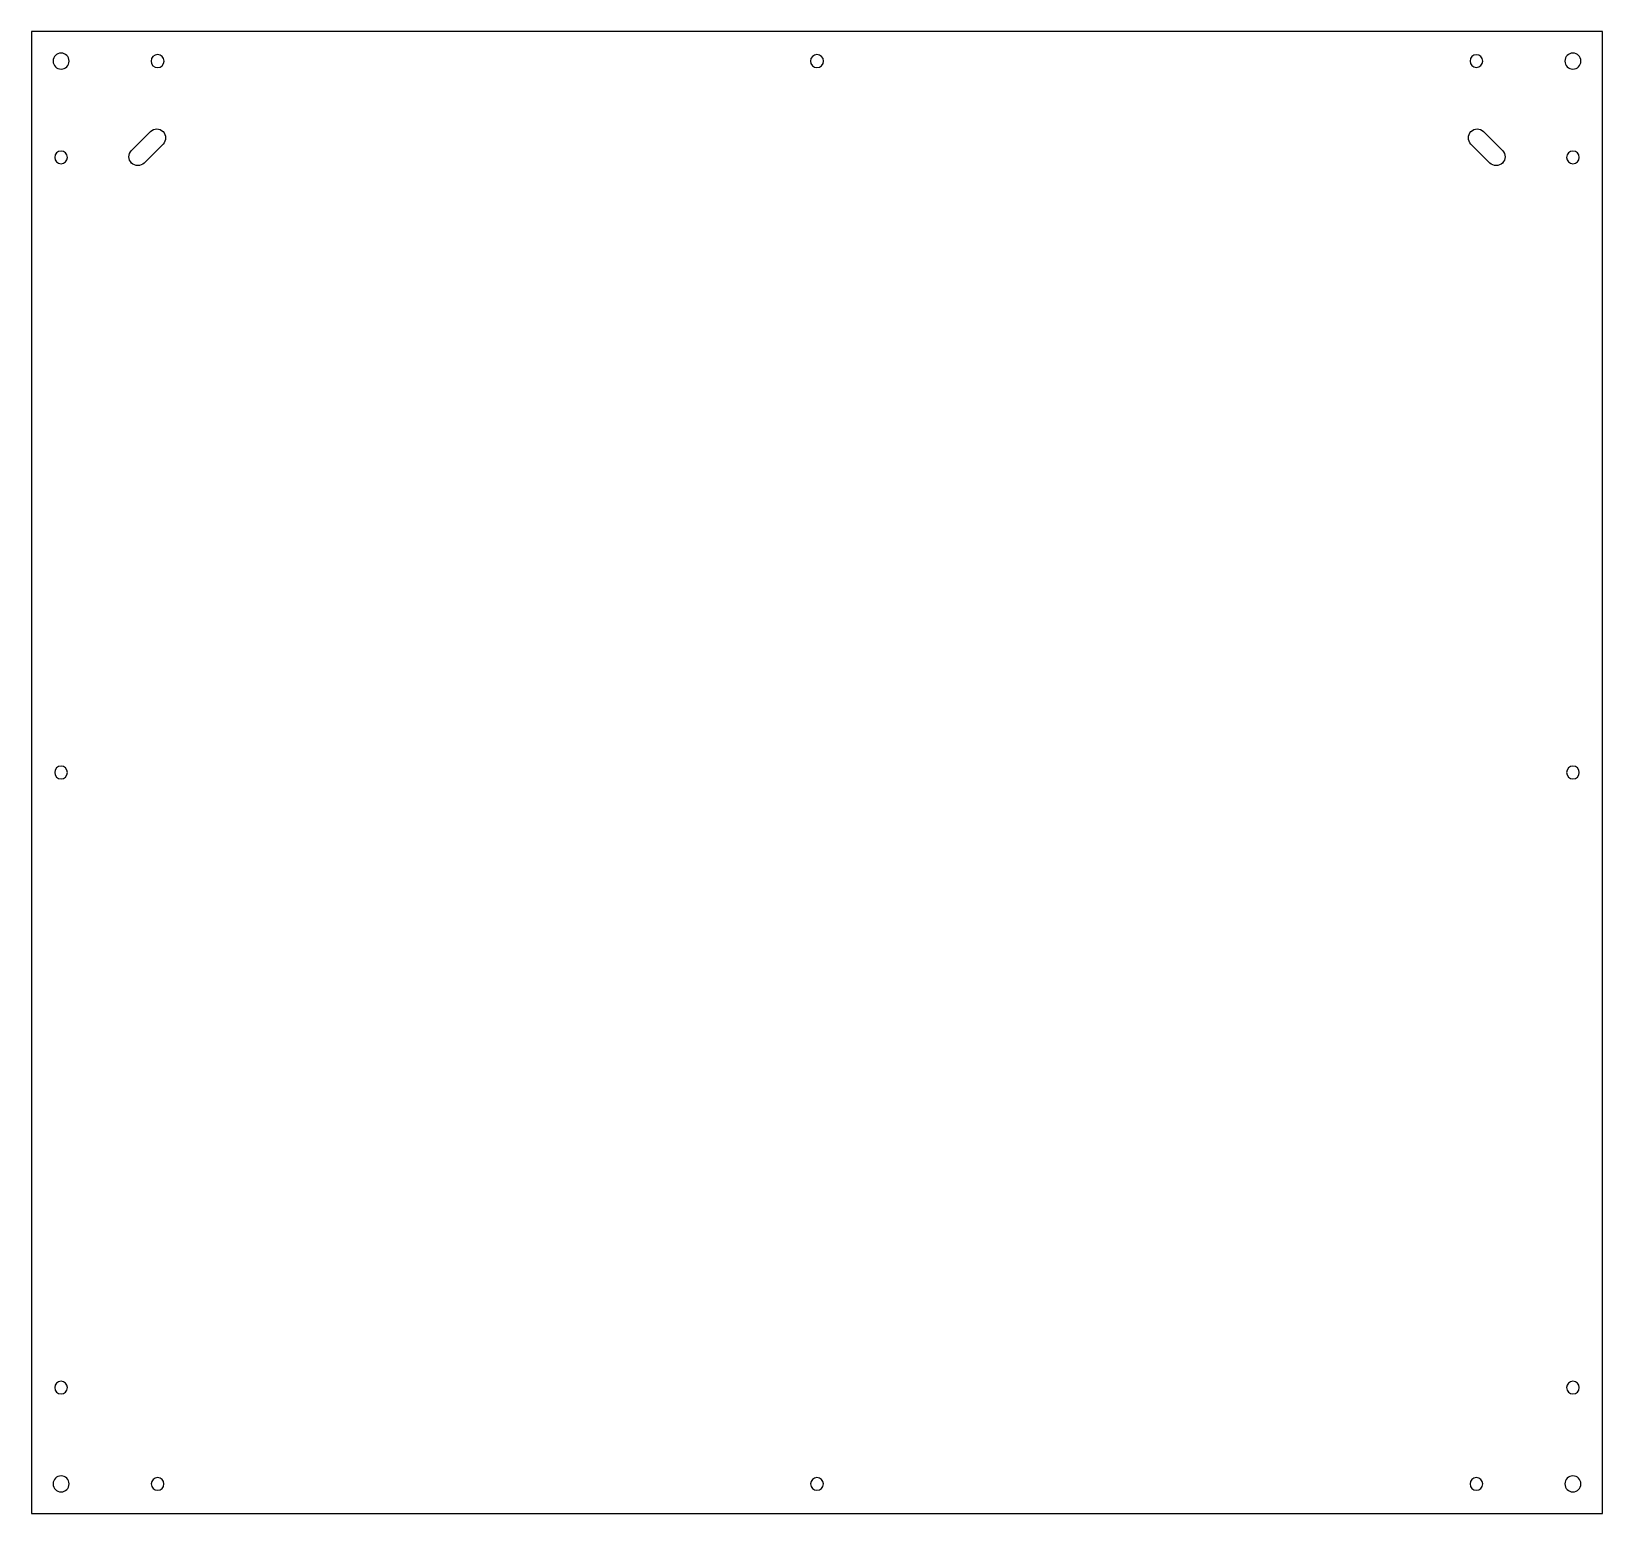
# Model space of a CAD drawing. Header units: millimetres. Extents: x -265 to 265, y -305 to 195.
import ezdxf

# ---------------------------------------------------------------- set-up
doc = ezdxf.new("R2010")
doc.units = ezdxf.units.MM
doc.layers.get('0').update_dxf_attribs({"linetype": 'CONTINUOUS'})

msp = doc.modelspace()

# ---------------------------------------------------------------- linework, layer by layer
msp.add_lwpolyline([(-265, 195), (-265, -305), (265, -305), (265, 195)], close=True)
for points in [[(-231.21, 154.85), (-224.85, 161.21, -1), (-220.6, 156.97), (-226.97, 150.6, -1)], [(224.85, 161.21), (231.21, 154.85, -1), (226.97, 150.6), (220.6, 156.97, -1)]]:
    msp.add_lwpolyline(points, format="xyb", close=True)
at = {"extrusion": (0, 0, -1)}
for centre, radius in [((255, 185), 2.7), ((222.44, 185), 2.2), ((0, 185), 2.2), ((-222.44, 185), 2.15), ((-255, 185), 2.7), ((255, 152.5), 2.15), ((-255, 152.5), 2.15), ((255, -55), 2.15), ((-255, -55), 2.15), ((255, -262.5), 2.15), ((-255, -262.5), 2.15), ((255, -295), 2.7), ((222.44, -295), 2.15), ((0, -295), 2.15), ((-222.44, -295), 2.15), ((-255, -295), 2.7)]:
    msp.add_circle(centre, radius, dxfattribs=at)

doc.saveas('drawing.dxf')
